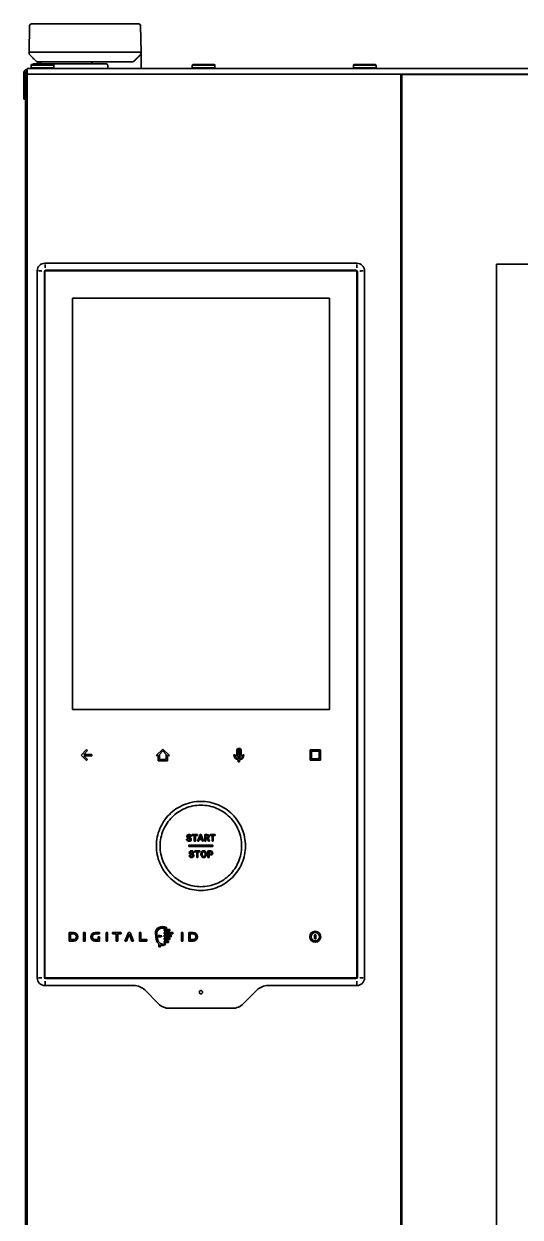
# Model space of a CAD drawing. Header units: inches. Extents: x 90 to 4162, y -443 to 3471.
# Drawn here: x 2250 to 2512, y 1660 to 2289 of the extents above; entities that cross this region are included whole.
import ezdxf

# ---------------------------------------------------------------- set-up
doc = ezdxf.new("R2010")
doc.units = ezdxf.units.IN
doc.layers.add('1', color=7, linetype='Continuous', true_color=0xffffff)

msp = doc.modelspace()

# ---------------------------------------------------------------- linework, layer by layer
at = {"layer": '1', "color": 7, "linetype": 'Continuous', "lineweight": 35}
for p, q in [((2252.89, 2274.46), (2253.14, 2288.47)), ((2254.14, 2289.46), (2259.89, 2289.46)), ((2259.89, 2289.46), (2304.89, 2289.46)), ((2310.65, 2289.46), (2304.89, 2289.46)), ((2311.65, 2288.47), (2311.89, 2274.46)), ((2252.9, 2273.74), (2252.89, 2274.46)), ((2259.89, 2274.46), (2252.89, 2274.46)), ((2304.89, 2274.46), (2259.89, 2274.46)), ((2311.89, 2274.46), (2304.89, 2274.46)), ((2311.89, 2274.46), (2311.88, 2273.74)), ((2311.89, 2267.92), (2311.89, 2272.99)), ((2251.89, 2265.96), (2253.89, 2265.96)), ((2251.89, 2262.96), (2251.89, 2265.96)), ((2254.14, 2267.96), (2253.89, 2267.71)), ((2253.89, 2267.71), (2265.89, 2267.71)), ((2253.89, 2267.71), (2253.89, 2266.21)), ((2253.89, 2266.21), (2254.14, 2265.96)), ((2265.89, 2266.21), (2253.89, 2266.21)), ((2433.06, 2265.96), (2253.89, 2265.96)), ((2254.14, 2267.96), (2265.64, 2267.96)), ((2293.34, 2268.43), (2255.44, 2268.43)), ((2257.41, 2268.43), (2257.4, 2268.69)), ((2304.89, 2269.46), (2259.89, 2269.46)), ((2265.89, 2267.71), (2265.64, 2267.96)), ((2265.64, 2265.96), (2265.89, 2266.21)), ((2265.89, 2266.21), (2265.89, 2267.71)), ((2294.39, 2265.96), (2294.34, 2267.46)), ((2311.89, 2266.19), (2311.89, 2266.46)), ((2339.14, 2267.96), (2338.89, 2267.71)), ((2338.89, 2267.71), (2350.89, 2267.71)), ((2338.89, 2267.71), (2338.89, 2266.21)), ((2338.89, 2266.21), (2339.14, 2265.96)), ((2350.89, 2266.21), (2338.89, 2266.21)), ((2339.14, 2267.96), (2350.64, 2267.96)), ((2350.89, 2267.71), (2350.64, 2267.96)), ((2350.64, 2265.96), (2350.89, 2266.21)), ((2350.89, 2266.21), (2350.89, 2267.71)), ((2424.14, 2267.96), (2423.89, 2267.71)), ((2423.89, 2267.71), (2435.89, 2267.71)), ((2423.89, 2267.71), (2423.89, 2266.21)), ((2423.89, 2266.21), (2424.14, 2265.96)), ((2435.89, 2266.21), (2423.89, 2266.21)), ((2424.14, 2267.96), (2435.64, 2267.96)), ((2433.06, 2265.96), (2434.48, 2265.96)), ((2448.23, 2265.96), (2434.48, 2265.96)), ((2435.89, 2267.71), (2435.64, 2267.96)), ((2435.64, 2265.96), (2435.89, 2266.21)), ((2435.89, 2266.21), (2435.89, 2267.71)), ((2448.23, 2265.96), (2448.94, 2265.96)), ((2802.84, 2265.96), (2448.94, 2265.96)), ((2250.09, 2263.54), (2250.09, 2263.66)), ((2250.09, 2262.7), (2250.09, 2263.54)), ((2250.09, 2262.7), (2250.09, 2251.66)), ((2250.89, 2263.54), (2250.89, 2263.66)), ((2250.89, 2263.54), (2250.89, 2262.7)), ((2250.89, 2262.86), (2251, 2262.86)), ((2250.89, 2262.7), (2250.89, 2251.66)), ((2250.99, 2262.7), (2250.99, 2251.66)), ((2251.23, 2263.66), (2251.18, 2263.54)), ((2253.89, 2262.96), (2251.89, 2262.96)), ((2251.89, 2262.96), (2251.89, 1299.46)), ((2251.89, 2262.96), (2253.89, 2262.96)), ((2433.06, 2262.96), (2253.89, 2262.96)), ((2433.06, 2262.96), (2253.89, 2262.96)), ((2434.48, 2262.96), (2433.06, 2262.96)), ((2434.48, 2262.96), (2433.06, 2262.96)), ((2448.23, 2262.96), (2434.48, 2262.96)), ((2448.23, 2262.96), (2434.48, 2262.96)), ((2448.94, 2262.96), (2448.23, 2262.96)), ((2448.89, 2262.96), (2448.89, 1299.46)), ((2802.84, 2262.96), (2448.94, 2262.96)), ((2449.39, 2262.71), (2449.39, 1299.71)), ((2802.39, 2262.71), (2449.39, 2262.71)), ((2449.89, 2262.96), (2449.89, 2262.71)), ((2450.29, 2262.71), (2450.29, 2262.96)), ((2452.29, 2262.96), (2452.29, 2262.71)), ((2461.49, 2262.96), (2461.49, 2262.71)), ((2250.09, 2249.66), (2250.09, 2251.66)), ((2250.89, 2249.66), (2250.09, 2249.66)), ((2250.89, 2249.68), (2250.89, 2251.66)), ((2250.89, 1254.81), (2250.89, 2249.66)), ((2257.18, 2159.21), (2257.18, 1786.2)), ((2425.78, 2163.21), (2261.17, 2163.21)), ((2261.68, 2159.46), (2425.28, 2159.46)), ((2425.28, 2159.16), (2261.68, 2159.16)), ((2429.78, 1786.2), (2429.78, 2159.21)), ((2499.39, 2162.71), (2499.39, 1449.71)), ((2752.39, 2162.71), (2499.39, 2162.71)), ((2260.93, 1786.71), (2260.93, 2158.71)), ((2261.23, 2158.71), (2261.23, 1786.71)), ((2425.73, 1786.71), (2425.73, 2158.71)), ((2426.03, 2158.71), (2426.03, 1786.71)), ((2275.68, 2144.69), (2275.68, 1927.73)), ((2411.28, 2144.69), (2275.68, 2144.69)), ((2411.28, 1927.73), (2411.28, 2144.69)), ((2275.68, 1927.73), (2411.28, 1927.73)), ((2283.15, 1906.64), (2280.31, 1903.8)), ((2280.31, 1903.8), (2283.15, 1900.95)), ((2281.67, 1904.15), (2283.66, 1906.14)), ((2286, 1904.15), (2281.67, 1904.15)), ((2281.67, 1903.44), (2286, 1903.44)), ((2283.65, 1901.46), (2281.67, 1903.44)), ((2283.66, 1906.14), (2283.15, 1906.64)), ((2283.15, 1900.95), (2283.65, 1901.46)), ((2286, 1903.44), (2286, 1904.15)), ((2323.37, 1906.94), (2319.85, 1903.52)), ((2319.85, 1903.52), (2320.9, 1903.52)), ((2320.9, 1903.52), (2320.9, 1900.7)), ((2321.61, 1904.16), (2323.37, 1905.93)), ((2321.61, 1901.4), (2321.61, 1904.16)), ((2325.14, 1901.4), (2321.61, 1901.4)), ((2326.9, 1903.52), (2323.37, 1906.94)), ((2323.37, 1905.93), (2325.14, 1904.16)), ((2325.14, 1904.16), (2325.14, 1901.4)), ((2325.84, 1903.52), (2326.9, 1903.52)), ((2325.84, 1900.7), (2325.84, 1903.52)), ((2360.93, 1903.96), (2361.63, 1903.96)), ((2362.42, 1906.17), (2362.42, 1903.96)), ((2363.12, 1903.96), (2363.12, 1906.17)), ((2363.22, 1900.27), (2363.22, 1901.34)), ((2363.92, 1901.34), (2363.92, 1900.27)), ((2364.03, 1906.17), (2364.03, 1903.96)), ((2364.73, 1903.96), (2364.73, 1906.17)), ((2365.51, 1903.96), (2366.21, 1903.96)), ((2401.06, 1906.51), (2401.06, 1901.09)), ((2406.48, 1906.51), (2401.06, 1906.51)), ((2401.06, 1901.09), (2406.48, 1901.09)), ((2401.76, 1901.79), (2401.76, 1905.81)), ((2401.76, 1905.81), (2405.78, 1905.81)), ((2405.78, 1901.79), (2401.76, 1901.79)), ((2405.78, 1905.81), (2405.78, 1901.79)), ((2406.48, 1901.09), (2406.48, 1906.51)), ((2320.9, 1900.7), (2325.84, 1900.7)), ((2363.92, 1900.27), (2363.22, 1900.27)), ((2336.48, 1859.45), (2335.89, 1859.45)), ((2337.84, 1860.83), (2338.43, 1860.83)), ((2338.95, 1861.83), (2338.95, 1861.35)), ((2341.65, 1861.83), (2338.95, 1861.83)), ((2338.95, 1861.35), (2340, 1861.35)), ((2340, 1861.35), (2340, 1858.42)), ((2340, 1858.42), (2340.59, 1858.42)), ((2340.59, 1861.35), (2341.65, 1861.35)), ((2340.59, 1858.42), (2340.59, 1861.35)), ((2341.65, 1861.35), (2341.65, 1861.83)), ((2341.75, 1858.42), (2343.04, 1861.83)), ((2342.37, 1858.42), (2341.75, 1858.42)), ((2342.65, 1859.21), (2342.37, 1858.42)), ((2343.97, 1859.21), (2342.65, 1859.21)), ((2343.31, 1861.1), (2342.81, 1859.69)), ((2342.81, 1859.69), (2343.8, 1859.69)), ((2343.04, 1861.83), (2343.57, 1861.83)), ((2343.8, 1859.69), (2343.31, 1861.1)), ((2343.57, 1861.83), (2344.86, 1858.42)), ((2344.24, 1858.42), (2343.97, 1859.21)), ((2344.86, 1858.42), (2344.24, 1858.42)), ((2345.49, 1858.42), (2345.49, 1861.83)), ((2345.49, 1861.83), (2346.68, 1861.83)), ((2346.08, 1858.42), (2345.49, 1858.42)), ((2346.7, 1861.35), (2346.08, 1861.35)), ((2346.08, 1861.35), (2346.08, 1860.21)), ((2346.08, 1860.21), (2346.69, 1860.21)), ((2346.74, 1859.73), (2346.08, 1859.73)), ((2346.08, 1859.73), (2346.08, 1858.42)), ((2347.42, 1858.42), (2346.74, 1859.73)), ((2347.29, 1859.87), (2348.06, 1858.45)), ((2348.06, 1858.42), (2347.42, 1858.42)), ((2348.06, 1858.45), (2348.06, 1858.42)), ((2348.36, 1861.83), (2348.36, 1861.35)), ((2351.06, 1861.83), (2348.36, 1861.83)), ((2348.36, 1861.35), (2349.41, 1861.35)), ((2349.41, 1861.35), (2349.41, 1858.42)), ((2349.41, 1858.42), (2350, 1858.42)), ((2350, 1861.35), (2351.06, 1861.35)), ((2350, 1858.42), (2350, 1861.35)), ((2351.06, 1861.35), (2351.06, 1861.83)), ((2337.11, 1855.47), (2337.11, 1856.17)), ((2337.11, 1856.17), (2349.84, 1856.17)), ((2349.84, 1855.47), (2337.11, 1855.47)), ((2337.83, 1850.85), (2337.23, 1850.85)), ((2339.19, 1852.23), (2339.78, 1852.23)), ((2340.3, 1853.22), (2340.3, 1852.74)), ((2343, 1853.22), (2340.3, 1853.22)), ((2340.3, 1852.74), (2341.35, 1852.74)), ((2341.35, 1852.74), (2341.35, 1849.82)), ((2341.94, 1852.74), (2343, 1852.74)), ((2341.94, 1849.82), (2341.94, 1852.74)), ((2343, 1852.74), (2343, 1853.22)), ((2343.51, 1851.41), (2343.51, 1851.6)), ((2344.1, 1851.63), (2344.1, 1851.43)), ((2345.75, 1851.43), (2345.75, 1851.61)), ((2346.34, 1851.62), (2346.34, 1851.43)), ((2347.17, 1849.82), (2347.17, 1853.22)), ((2347.17, 1853.22), (2348.47, 1853.22)), ((2348.49, 1852.74), (2347.76, 1852.74)), ((2347.76, 1852.74), (2347.76, 1851.56)), ((2347.76, 1851.56), (2348.47, 1851.56)), ((2348.46, 1851.08), (2347.76, 1851.08)), ((2347.76, 1851.08), (2347.76, 1849.82)), ((2349.84, 1856.17), (2349.84, 1855.47)), ((2341.35, 1849.82), (2341.94, 1849.82)), ((2347.76, 1849.82), (2347.17, 1849.82)), ((2365.47, 1847.75), (2365.44, 1847.77)), ((2325.74, 1812.53), (2325.49, 1812.72)), ((2273.98, 1810.24), (2273.98, 1805.65)), ((2276.27, 1810.24), (2273.98, 1810.24)), ((2274.75, 1809.47), (2276.27, 1809.47)), ((2274.75, 1806.42), (2274.75, 1809.47)), ((2276.27, 1806.42), (2274.75, 1806.42)), ((2281.62, 1805.65), (2281.62, 1810.24)), ((2281.62, 1810.24), (2282.39, 1810.24)), ((2282.39, 1810.24), (2282.39, 1805.65)), ((2287.74, 1810.24), (2290.03, 1810.24)), ((2290.03, 1809.47), (2287.74, 1809.47)), ((2287.74, 1806.42), (2289.27, 1806.42)), ((2289.27, 1806.42), (2289.27, 1807.94)), ((2289.27, 1807.94), (2290.03, 1807.94)), ((2290.03, 1810.24), (2290.03, 1809.47)), ((2290.03, 1807.94), (2290.03, 1805.65)), ((2293.47, 1805.65), (2293.47, 1810.24)), ((2293.47, 1810.24), (2294.23, 1810.24)), ((2294.23, 1810.24), (2294.23, 1805.65)), ((2296.91, 1810.24), (2296.91, 1809.47)), ((2301.49, 1810.24), (2296.91, 1810.24)), ((2296.91, 1809.47), (2298.82, 1809.47)), ((2298.82, 1809.47), (2298.82, 1805.65)), ((2299.58, 1809.47), (2301.49, 1809.47)), ((2299.58, 1805.65), (2299.58, 1809.47)), ((2301.49, 1809.47), (2301.49, 1810.24)), ((2305.32, 1810.24), (2303.4, 1805.65)), ((2304.26, 1805.65), (2305.7, 1809.28)), ((2306.08, 1810.24), (2305.32, 1810.24)), ((2305.7, 1809.28), (2307.13, 1805.65)), ((2307.99, 1805.65), (2306.08, 1810.24)), ((2311.05, 1810.24), (2311.05, 1805.65)), ((2311.81, 1810.24), (2311.05, 1810.24)), ((2311.81, 1806.42), (2311.81, 1810.24)), ((2314.87, 1806.42), (2311.81, 1806.42)), ((2314.87, 1805.65), (2314.87, 1806.42)), ((2319.49, 1809.61), (2319.92, 1806.47)), ((2320.58, 1806.71), (2320.22, 1809.49)), ((2321.36, 1808.8), (2320.98, 1807.94)), ((2320.98, 1807.94), (2322.51, 1807.94)), ((2322.89, 1808.52), (2321.36, 1808.8)), ((2322.51, 1807.94), (2322.89, 1808.52)), ((2323.28, 1812.53), (2325.74, 1812.53)), ((2324.04, 1811.78), (2324.04, 1811.02)), ((2327.1, 1811.78), (2324.04, 1811.78)), ((2324.04, 1811.02), (2327.1, 1811.02)), ((2324.04, 1810.24), (2324.04, 1809.47)), ((2328.62, 1810.24), (2324.04, 1810.24)), ((2324.04, 1809.47), (2328.62, 1809.47)), ((2324.04, 1808.71), (2324.04, 1807.94)), ((2327.86, 1808.71), (2324.04, 1808.71)), ((2324.04, 1807.94), (2327.86, 1807.94)), ((2324.04, 1807.18), (2324.04, 1806.42)), ((2327.1, 1807.18), (2324.04, 1807.18)), ((2324.04, 1806.42), (2327.1, 1806.42)), ((2327.1, 1811.02), (2327.1, 1811.78)), ((2327.1, 1806.42), (2327.1, 1807.18)), ((2327.86, 1807.94), (2327.86, 1808.71)), ((2328.62, 1809.47), (2328.62, 1810.24)), ((2333.21, 1805.65), (2333.21, 1810.24)), ((2333.21, 1810.24), (2333.97, 1810.24)), ((2333.97, 1810.24), (2333.97, 1805.65)), ((2337.03, 1810.24), (2337.03, 1805.65)), ((2339.32, 1810.24), (2337.03, 1810.24)), ((2337.8, 1806.42), (2337.8, 1809.47)), ((2337.8, 1809.47), (2339.32, 1809.47)), ((2339.32, 1806.42), (2337.8, 1806.42)), ((2403.42, 1809.04), (2404.12, 1809.04)), ((2403.42, 1806.84), (2403.42, 1809.04)), ((2404.12, 1806.84), (2403.42, 1806.84)), ((2404.12, 1809.04), (2404.12, 1806.84)), ((2273.98, 1805.65), (2276.27, 1805.65)), ((2282.39, 1805.65), (2281.62, 1805.65)), ((2290.03, 1805.65), (2287.74, 1805.65)), ((2294.23, 1805.65), (2293.47, 1805.65)), ((2298.82, 1805.65), (2299.58, 1805.65)), ((2303.4, 1805.65), (2304.26, 1805.65)), ((2307.13, 1805.65), (2307.99, 1805.65)), ((2311.05, 1805.65), (2314.87, 1805.65)), ((2321.36, 1804.13), (2321.36, 1802.59)), ((2321.36, 1802.59), (2322.13, 1802.59)), ((2321.77, 1804.83), (2321.63, 1804.95)), ((2322.13, 1802.59), (2322.13, 1803.67)), ((2324.99, 1804.12), (2323.28, 1804.12)), ((2324.04, 1805.65), (2324.04, 1804.89)), ((2326.33, 1805.65), (2324.04, 1805.65)), ((2324.04, 1804.89), (2326.33, 1804.89)), ((2324.78, 1803.93), (2324.99, 1804.12)), ((2326.33, 1804.89), (2326.33, 1805.65)), ((2333.97, 1805.65), (2333.21, 1805.65)), ((2337.03, 1805.65), (2339.32, 1805.65)), ((2261.17, 1782.21), (2308.17, 1782.21)), ((2261.68, 1786.26), (2425.28, 1786.26)), ((2425.28, 1785.96), (2261.68, 1785.96)), ((2378.79, 1782.21), (2425.78, 1782.21)), ((2313.82, 1779.87), (2321.14, 1772.55)), ((2365.82, 1772.55), (2373.14, 1779.87)), ((2326.79, 1770.21), (2360.17, 1770.21))]:
    msp.add_line(p, q, dxfattribs=at)
for centre, radius, start, end in [((2254.14, 2288.46), 1, 90, 179), ((2310.65, 2288.46), 1, 1, 90), ((2255.44, 2267.43), 1, 90, 148.0305), ((2256.4, 2268.67), 1, 1, 63.23543), ((2257.43, 2267.46), 2, 29.03083, 90), ((2287.36, 2267.46), 2, 90, 150.96917), ((2293.34, 2267.43), 1, 2, 90), ((2307.48, 2270.46), 1, 270, 315), ((2311.14, 2266.21), 0.75, 340.52833, 359), ((2252.99, 2262.7), 2, 155, 180), ((2452.29, 2260.96), 2, 90, 120.00094), ((2252.99, 2251.66), 2, 180, 236.6325), ((2261.68, 2158.71), 0.75, 90, 180), ((2261.68, 2158.71), 0.45, 90, 180), ((2425.28, 2158.71), 0.75, 0, 90), ((2425.28, 2158.71), 0.45, 0, 90), ((2261.68, 1786.71), 0.75, 180, 270), ((2261.68, 1786.71), 0.45, 180, 270), ((2425.28, 1786.71), 0.45, 270, 0), ((2425.28, 1786.71), 0.75, 270, 0), ((2343.48, 1778.71), 0.875, 128.94244, 231.05756), ((2343.48, 1778.71), 0.875, 308.94244, 51.05756)]:
    msp.add_arc(centre, radius, start, end, dxfattribs=at)
for centre, major_axis, ratio, start_param, end_param in [((2261.18, 2159.2), (2.84, -2.84), 0.997265, 2.357564, 3.925621), ((2425.77, 2159.2), (-2.84, -2.84), 0.997265, 2.357564, 3.925621), ((2261.18, 1786.21), (2.84, 2.84), 0.997265, 2.357564, 3.925621), ((2308.16, 1774.2), (-3.07, -7.4), 0.998395, 2.749461, 3.533724), ((2378.8, 1774.2), (3.07, -7.4), 0.998395, 2.749461, 3.533724), ((2425.77, 1786.21), (-2.84, 2.84), 0.997265, 2.357564, 3.925621), ((2326.8, 1778.22), (3.07, 7.4), 0.998395, 2.749461, 3.533724), ((2360.16, 1778.22), (-3.07, 7.4), 0.998395, 2.749461, 3.533724)]:
    msp.add_ellipse(centre, major_axis=major_axis, ratio=ratio, start_param=start_param, end_param=end_param, dxfattribs=at)
for points, knots in [([(2252.9, 2273.74), (2252.9, 2273.69), (2252.91, 2273.65), (2252.93, 2273.55), (2252.94, 2273.51), (2252.98, 2273.42), (2253, 2273.38), (2253.06, 2273.3), (2253.09, 2273.26), (2253.12, 2273.22)], [0, 0, 0, 0, 0.25, 0.25, 0.5, 0.5, 0.75, 0.75, 1, 1, 1, 1]), ([(2311.66, 2273.22), (2311.69, 2273.26), (2311.72, 2273.3), (2311.78, 2273.38), (2311.8, 2273.42), (2311.84, 2273.51), (2311.85, 2273.55), (2311.87, 2273.65), (2311.88, 2273.69), (2311.88, 2273.74)], [0, 0, 0, 0, 0.25, 0.25, 0.5, 0.5, 0.75, 0.75, 1, 1, 1, 1]), ([(2257.31, 2269.46), (2257.24, 2269.46), (2257.17, 2269.46), (2257.05, 2269.49), (2256.98, 2269.51), (2256.86, 2269.56), (2256.8, 2269.59), (2256.7, 2269.66), (2256.65, 2269.7), (2256.6, 2269.75)], [0, 0, 0, 0, 0.25, 0.25, 0.5, 0.5, 0.75, 0.75, 1, 1, 1, 1]), ([(2257.31, 2269.46), (2257.24, 2269.46), (2257.17, 2269.46), (2257.05, 2269.49), (2256.98, 2269.51), (2256.86, 2269.56), (2256.8, 2269.59), (2256.7, 2269.66), (2256.64, 2269.7), (2256.6, 2269.75)], [0, 0, 0, 0, 0.25, 0.25, 0.5, 0.5, 0.75, 0.75, 1, 1, 1, 1]), ([(2259.89, 2269.46), (2259.81, 2269.46), (2259.72, 2269.46), (2259.56, 2269.46), (2259.48, 2269.46), (2259.35, 2269.46), (2259.31, 2269.46), (2259.23, 2269.46), (2259.19, 2269.46), (2259.07, 2269.46), (2258.99, 2269.46), (2258.84, 2269.46), (2258.76, 2269.46), (2258.65, 2269.46), (2258.61, 2269.46), (2258.54, 2269.46), (2258.51, 2269.46), (2258.4, 2269.46), (2258.33, 2269.46), (2258.2, 2269.46), (2258.14, 2269.46), (2258.02, 2269.46), (2257.97, 2269.46), (2257.89, 2269.46), (2257.86, 2269.46), (2257.81, 2269.46), (2257.78, 2269.46), (2257.71, 2269.46), (2257.67, 2269.46), (2257.61, 2269.46), (2257.59, 2269.46), (2257.55, 2269.46), (2257.53, 2269.46), (2257.5, 2269.46), (2257.49, 2269.46), (2257.46, 2269.46), (2257.44, 2269.46), (2257.42, 2269.46), (2257.41, 2269.46), (2257.38, 2269.46), (2257.37, 2269.46), (2257.36, 2269.46), (2257.35, 2269.46), (2257.33, 2269.46), (2257.33, 2269.46), (2257.32, 2269.46), (2257.31, 2269.46), (2257.31, 2269.46), (2257.31, 2269.46), (2257.31, 2269.46), (2257.31, 2269.46), (2257.31, 2269.46), (2257.31, 2269.46), (2257.31, 2269.46)], [0, 0, 0, 0, 0.0625, 0.0625, 0.125, 0.125, 0.15625, 0.15625, 0.1875, 0.1875, 0.25, 0.25, 0.3125, 0.3125, 0.34375, 0.34375, 0.375, 0.375, 0.4375, 0.4375, 0.5, 0.5, 0.5625, 0.5625, 0.59375, 0.59375, 0.625, 0.625, 0.6875, 0.6875, 0.71875, 0.71875, 0.75, 0.75, 0.78125, 0.78125, 0.8125, 0.8125, 0.84375, 0.84375, 0.875, 0.875, 0.90625, 0.90625, 0.9375, 0.9375, 0.96875, 0.96875, 0.984375, 0.984375, 0.992187, 0.992187, 1, 1, 1, 1]), ([(2307.48, 2269.46), (2307.48, 2269.46), (2307.48, 2269.46), (2307.47, 2269.46), (2307.47, 2269.46), (2307.46, 2269.46), (2307.45, 2269.46), (2307.42, 2269.46), (2307.41, 2269.46), (2307.39, 2269.46), (2307.38, 2269.46), (2307.35, 2269.46), (2307.32, 2269.46), (2307.26, 2269.46), (2307.22, 2269.46), (2307.16, 2269.46), (2307.14, 2269.46), (2307.1, 2269.46), (2307.08, 2269.46), (2307.01, 2269.46), (2306.96, 2269.46), (2306.85, 2269.46), (2306.8, 2269.46), (2306.68, 2269.46), (2306.62, 2269.46), (2306.52, 2269.46), (2306.49, 2269.46), (2306.43, 2269.46), (2306.39, 2269.46), (2306.29, 2269.46), (2306.22, 2269.46), (2306.11, 2269.46), (2306.07, 2269.46), (2306, 2269.46), (2305.96, 2269.46), (2305.88, 2269.46), (2305.84, 2269.46), (2305.76, 2269.46), (2305.72, 2269.46), (2305.65, 2269.46), (2305.61, 2269.46), (2305.52, 2269.46), (2305.48, 2269.46), (2305.4, 2269.46), (2305.36, 2269.46), (2305.28, 2269.46), (2305.24, 2269.46), (2305.15, 2269.46), (2305.11, 2269.46), (2305.05, 2269.46), (2305.03, 2269.46), (2305, 2269.46), (2304.99, 2269.46), (2304.97, 2269.46), (2304.96, 2269.46), (2304.95, 2269.46)], [0, 0, 0, 0, 0.028317, 0.028317, 0.059662, 0.059662, 0.122351, 0.122351, 0.153695, 0.153695, 0.18504, 0.18504, 0.247729, 0.247729, 0.310419, 0.310419, 0.341763, 0.341763, 0.373108, 0.373108, 0.435797, 0.435797, 0.498486, 0.498486, 0.561175, 0.561175, 0.59252, 0.59252, 0.623865, 0.623865, 0.686554, 0.686554, 0.717898, 0.717898, 0.749243, 0.749243, 0.780588, 0.780588, 0.811932, 0.811932, 0.843277, 0.843277, 0.874622, 0.874622, 0.905966, 0.905966, 0.937311, 0.937311, 0.968655, 0.968655, 0.984328, 0.984328, 0.992164, 0.992164, 1, 1, 1, 1]), ([(2250.09, 2263.66), (2250.09, 2263.77), (2250.1, 2263.88), (2250.14, 2264.1), (2250.17, 2264.21), (2250.25, 2264.41), (2250.3, 2264.52), (2250.42, 2264.7), (2250.49, 2264.79), (2250.64, 2264.96), (2250.73, 2265.03), (2250.9, 2265.17), (2251, 2265.22), (2251.2, 2265.32), (2251.31, 2265.36), (2251.52, 2265.42), (2251.63, 2265.44), (2251.74, 2265.45)], [0, 0, 0, 0, 0.125, 0.125, 0.25, 0.25, 0.375, 0.375, 0.5, 0.5, 0.625, 0.625, 0.75, 0.75, 0.875, 0.875, 1, 1, 1, 1]), ([(2250.89, 2263.66), (2250.89, 2263.78), (2250.91, 2263.9), (2251, 2264.14), (2251.07, 2264.24), (2251.24, 2264.43), (2251.34, 2264.5), (2251.49, 2264.57), (2251.52, 2264.59), (2251.56, 2264.6)], [0, 0, 0, 0, 0.302566, 0.302566, 0.605132, 0.605132, 0.907698, 0.907698, 1, 1, 1, 1]), ([(2251.89, 2265.27), (2251.86, 2265.22), (2251.82, 2265.16), (2251.75, 2265.03), (2251.71, 2264.96), (2251.64, 2264.79), (2251.6, 2264.7), (2251.53, 2264.52), (2251.49, 2264.41), (2251.42, 2264.21), (2251.38, 2264.1), (2251.31, 2263.88), (2251.27, 2263.77), (2251.23, 2263.66)], [0, 0, 0, 0, 0.160158, 0.160158, 0.328126, 0.328126, 0.496095, 0.496095, 0.664063, 0.664063, 0.832032, 0.832032, 1, 1, 1, 1]), ([(2259.13, 2159.11), (2259.19, 2159.11), (2259.27, 2159.1), (2259.41, 2159.1), (2259.49, 2159.1), (2259.56, 2159.1)], [0, 0, 0, 0, 0.5, 0.5, 1, 1, 1, 1]), ([(2261.28, 2161.26), (2261.28, 2161.19), (2261.28, 2161.12), (2261.28, 2160.97), (2261.28, 2160.89), (2261.28, 2160.82)], [0, 0, 0, 0, 0.5, 0.5, 1, 1, 1, 1]), ([(2425.68, 2160.82), (2425.68, 2160.89), (2425.68, 2160.97), (2425.68, 2161.12), (2425.68, 2161.19), (2425.68, 2161.26)], [0, 0, 0, 0, 0.5, 0.5, 1, 1, 1, 1]), ([(2427.39, 2159.1), (2427.46, 2159.1), (2427.54, 2159.1), (2427.69, 2159.1), (2427.76, 2159.11), (2427.83, 2159.11)], [0, 0, 0, 0, 0.5, 0.5, 1, 1, 1, 1]), ([(2362.42, 1903.96), (2362.42, 1903.32), (2362.93, 1902.81), (2364.21, 1902.81), (2364.73, 1903.32), (2364.73, 1903.96)], [0, 0, 0, 0, 0.5, 0.5, 1, 1, 1, 1]), ([(2363.12, 1906.17), (2363.12, 1906.42), (2363.32, 1906.62), (2363.82, 1906.62), (2364.03, 1906.42), (2364.03, 1906.17)], [0, 0, 0, 0, 0.5, 0.5, 1, 1, 1, 1]), ([(2364.03, 1903.96), (2364.03, 1903.71), (2363.82, 1903.51), (2363.32, 1903.51), (2363.12, 1903.71), (2363.12, 1903.96)], [0, 0, 0, 0, 0.5, 0.5, 1, 1, 1, 1]), ([(2334.33, 1877.51), (2337.22, 1878.73), (2340.3, 1879.35), (2346.65, 1879.35), (2349.72, 1878.73), (2352.62, 1877.51)], [0, 0, 0, 0, 0.5, 0.5, 1, 1, 1, 1]), ([(2321.82, 1846.71), (2320.6, 1849.6), (2319.97, 1852.68), (2319.97, 1859.03), (2320.6, 1862.1), (2321.82, 1865)], [0, 0, 0, 0, 0.5, 0.5, 1, 1, 1, 1]), ([(2323.66, 1864.22), (2322.54, 1861.57), (2321.97, 1858.76), (2321.97, 1852.95), (2322.54, 1850.14), (2323.66, 1847.48)], [0, 0, 0, 0, 0.5, 0.5, 1, 1, 1, 1]), ([(2363.28, 1847.48), (2364.41, 1850.14), (2364.97, 1852.95), (2364.97, 1858.76), (2364.41, 1861.57), (2363.28, 1864.22)], [0, 0, 0, 0, 0.5, 0.5, 1, 1, 1, 1]), ([(2365.13, 1865), (2366.35, 1862.1), (2366.97, 1859.03), (2366.97, 1852.68), (2366.35, 1849.6), (2365.13, 1846.71)], [0, 0, 0, 0, 0.5, 0.5, 1, 1, 1, 1]), ([(2336.33, 1861.61), (2336.1, 1861.43), (2335.99, 1861.2), (2335.99, 1860.93), (2335.99, 1860.61), (2336.15, 1860.36), (2336.46, 1860.16)], [0, 0, 0, 0, 0.5, 0.5, 0.5, 1, 1, 1, 1]), ([(2337.83, 1861.74), (2337.65, 1861.83), (2337.44, 1861.87), (2337.2, 1861.87), (2336.84, 1861.87), (2336.55, 1861.78), (2336.33, 1861.61)], [0, 0, 0, 0, 0.5, 0.5, 0.5, 1, 1, 1, 1]), ([(2336.54, 1858.51), (2336.75, 1858.42), (2336.97, 1858.37), (2337.22, 1858.37), (2337.59, 1858.37), (2337.89, 1858.46), (2338.11, 1858.62)], [0, 0, 0, 0, 0.5, 0.5, 0.5, 1, 1, 1, 1]), ([(2336.76, 1860.62), (2336.64, 1860.7), (2336.58, 1860.8), (2336.58, 1860.93), (2336.58, 1861.08), (2336.64, 1861.19), (2336.74, 1861.28)], [0, 0, 0, 0, 0.5, 0.5, 0.5, 1, 1, 1, 1]), ([(2337.68, 1858.97), (2337.58, 1858.88), (2337.43, 1858.84), (2337.22, 1858.84), (2336.98, 1858.84), (2336.8, 1858.89), (2336.67, 1859)], [0, 0, 0, 0, 0.5, 0.5, 0.5, 1, 1, 1, 1]), ([(2336.74, 1861.28), (2336.85, 1861.36), (2337, 1861.4), (2337.4, 1861.4), (2337.56, 1861.35), (2337.67, 1861.25)], [0, 0, 0, 0, 0.5, 0.5, 1, 1, 1, 1]), ([(2338.11, 1858.62), (2338.32, 1858.79), (2338.43, 1859.02), (2338.43, 1859.3), (2338.43, 1859.48), (2338.39, 1859.63), (2338.32, 1859.76)], [0, 0, 0, 0, 0.5, 0.5, 0.5, 1, 1, 1, 1]), ([(2347.15, 1860.36), (2347.27, 1860.46), (2347.32, 1860.6), (2347.32, 1860.95), (2347.27, 1861.09), (2347.17, 1861.19)], [0, 0, 0, 0, 0.5, 0.5, 1, 1, 1, 1]), ([(2347.59, 1861.56), (2347.81, 1861.38), (2347.92, 1861.13), (2347.92, 1860.8), (2347.92, 1860.57), (2347.86, 1860.38), (2347.75, 1860.22)], [0, 0, 0, 0, 0.5, 0.5, 0.5, 1, 1, 1, 1]), ([(2337.67, 1853), (2337.45, 1852.82), (2337.34, 1852.6), (2337.34, 1852.32), (2337.34, 1852.01), (2337.49, 1851.76), (2337.8, 1851.56)], [0, 0, 0, 0, 0.5, 0.5, 0.5, 1, 1, 1, 1]), ([(2339.18, 1853.14), (2338.99, 1853.23), (2338.78, 1853.27), (2338.55, 1853.27), (2338.19, 1853.27), (2337.9, 1853.18), (2337.67, 1853)], [0, 0, 0, 0, 0.5, 0.5, 0.5, 1, 1, 1, 1]), ([(2338.1, 1852.01), (2337.99, 1852.1), (2337.93, 1852.2), (2337.93, 1852.33), (2337.93, 1852.47), (2337.98, 1852.59), (2338.09, 1852.67)], [0, 0, 0, 0, 0.5, 0.5, 0.5, 1, 1, 1, 1]), ([(2338.09, 1852.67), (2338.2, 1852.76), (2338.35, 1852.8), (2338.75, 1852.8), (2338.91, 1852.75), (2339.02, 1852.65)], [0, 0, 0, 0, 0.5, 0.5, 1, 1, 1, 1]), ([(2339.45, 1850.02), (2339.67, 1850.19), (2339.78, 1850.41), (2339.78, 1850.7), (2339.78, 1850.87), (2339.74, 1851.03), (2339.67, 1851.16)], [0, 0, 0, 0, 0.5, 0.5, 0.5, 1, 1, 1, 1]), ([(2344.19, 1853.07), (2344.4, 1853.2), (2344.65, 1853.27), (2345.2, 1853.27), (2345.45, 1853.2), (2345.66, 1853.07)], [0, 0, 0, 0, 0.5, 0.5, 1, 1, 1, 1]), ([(2344.32, 1850.56), (2344.47, 1850.36), (2344.67, 1850.26), (2345.19, 1850.26), (2345.39, 1850.36), (2345.54, 1850.56)], [0, 0, 0, 0, 0.5, 0.5, 1, 1, 1, 1]), ([(2345.53, 1852.48), (2345.39, 1852.68), (2345.19, 1852.78), (2344.67, 1852.78), (2344.47, 1852.68), (2344.33, 1852.48)], [0, 0, 0, 0, 0.5, 0.5, 1, 1, 1, 1]), ([(2348.95, 1851.71), (2349.06, 1851.8), (2349.12, 1851.95), (2349.12, 1852.32), (2349.06, 1852.47), (2348.95, 1852.58)], [0, 0, 0, 0, 0.5, 0.5, 1, 1, 1, 1]), ([(2349.38, 1852.92), (2349.6, 1852.73), (2349.71, 1852.46), (2349.71, 1851.8), (2349.6, 1851.54), (2349.39, 1851.36)], [0, 0, 0, 0, 0.5, 0.5, 1, 1, 1, 1]), ([(2337.89, 1849.91), (2338.09, 1849.81), (2338.32, 1849.77), (2338.57, 1849.77), (2338.94, 1849.77), (2339.24, 1849.85), (2339.45, 1850.02)], [0, 0, 0, 0, 0.5, 0.5, 0.5, 1, 1, 1, 1]), ([(2339.03, 1850.36), (2338.93, 1850.28), (2338.77, 1850.24), (2338.57, 1850.24), (2338.33, 1850.24), (2338.15, 1850.29), (2338.02, 1850.4)], [0, 0, 0, 0, 0.5, 0.5, 0.5, 1, 1, 1, 1]), ([(2345.67, 1849.97), (2345.46, 1849.84), (2345.21, 1849.77), (2344.65, 1849.77), (2344.41, 1849.84), (2344.19, 1849.97)], [0, 0, 0, 0, 0.5, 0.5, 1, 1, 1, 1]), ([(2335.11, 1836.04), (2337.76, 1834.92), (2340.57, 1834.35), (2346.38, 1834.35), (2349.19, 1834.92), (2351.84, 1836.04)], [0, 0, 0, 0, 0.5, 0.5, 1, 1, 1, 1]), ([(2276.27, 1805.65), (2277.54, 1805.65), (2278.57, 1806.68), (2278.57, 1809.21), (2277.54, 1810.24), (2276.27, 1810.24)], [0, 0, 0, 0, 0.5, 0.5, 1, 1, 1, 1]), ([(2276.27, 1809.47), (2277.12, 1809.47), (2277.8, 1808.79), (2277.8, 1807.1), (2277.12, 1806.42), (2276.27, 1806.42)], [0, 0, 0, 0, 0.5, 0.5, 1, 1, 1, 1]), ([(2287.74, 1805.65), (2286.47, 1805.65), (2285.44, 1806.68), (2285.44, 1809.21), (2286.47, 1810.24), (2287.74, 1810.24)], [0, 0, 0, 0, 0.5, 0.5, 1, 1, 1, 1]), ([(2319.92, 1806.47), (2319.98, 1806.04), (2320.16, 1805.51), (2320.45, 1805.15), (2320.7, 1804.84), (2321.03, 1804.41), (2321.36, 1804.13)], [0, 0, 0, 0, 0.5, 0.5, 0.5, 1, 1, 1, 1]), ([(2339.32, 1805.65), (2340.59, 1805.65), (2341.62, 1806.68), (2341.62, 1809.21), (2340.59, 1810.24), (2339.32, 1810.24)], [0, 0, 0, 0, 0.5, 0.5, 1, 1, 1, 1]), ([(2339.32, 1809.47), (2340.17, 1809.47), (2340.85, 1808.79), (2340.85, 1807.1), (2340.17, 1806.42), (2339.32, 1806.42)], [0, 0, 0, 0, 0.5, 0.5, 1, 1, 1, 1]), ([(2403.77, 1810.84), (2402.17, 1810.84), (2400.87, 1809.54), (2400.87, 1806.34), (2402.17, 1805.04), (2405.37, 1805.04), (2406.67, 1806.34), (2406.67, 1809.54), (2405.37, 1810.84), (2403.77, 1810.84)], [0, 0, 0, 0, 0.25, 0.25, 0.5, 0.5, 0.75, 0.75, 1, 1, 1, 1]), ([(2403.77, 1805.75), (2402.56, 1805.75), (2401.58, 1806.73), (2401.58, 1809.15), (2402.56, 1810.14), (2404.98, 1810.14), (2405.97, 1809.15), (2405.97, 1806.73), (2404.98, 1805.75), (2403.77, 1805.75)], [0, 0, 0, 0, 0.25, 0.25, 0.5, 0.5, 0.75, 0.75, 1, 1, 1, 1]), ([(2322.13, 1803.67), (2322.52, 1803.46), (2322.97, 1803.36), (2323.28, 1803.36), (2323.68, 1803.36), (2324.2, 1803.55), (2324.78, 1803.93)], [0, 0, 0, 0, 0.5, 0.5, 0.5, 1, 1, 1, 1]), ([(2259.13, 1786.31), (2259.19, 1786.31), (2259.27, 1786.31), (2259.41, 1786.31), (2259.49, 1786.31), (2259.56, 1786.31)], [0, 0, 0, 0, 0.5, 0.5, 1, 1, 1, 1]), ([(2261.28, 1784.16), (2261.28, 1784.22), (2261.28, 1784.3), (2261.28, 1784.44), (2261.28, 1784.52), (2261.29, 1784.59)], [0, 0, 0, 0, 0.5, 0.5, 1, 1, 1, 1]), ([(2333.29, 1785.88), (2333.25, 1785.88), (2333.21, 1785.88), (2333.14, 1785.88), (2333.1, 1785.88), (2332.98, 1785.88), (2332.91, 1785.88), (2332.8, 1785.88), (2332.77, 1785.88), (2332.71, 1785.89), (2332.7, 1785.89), (2332.66, 1785.89), (2332.64, 1785.89), (2332.56, 1785.89), (2332.5, 1785.89), (2332.43, 1785.9), (2332.42, 1785.9), (2332.39, 1785.9), (2332.37, 1785.9), (2332.33, 1785.9), (2332.31, 1785.9), (2332.24, 1785.91), (2332.2, 1785.91), (2332.16, 1785.92), (2332.15, 1785.92), (2332.13, 1785.92), (2332.11, 1785.92), (2332.09, 1785.92), (2332.06, 1785.93), (2332.05, 1785.93), (2332.04, 1785.94)], [0, 0, 0, 0, 0.0625, 0.0625, 0.125, 0.125, 0.25, 0.25, 0.3125, 0.3125, 0.34375, 0.34375, 0.375, 0.375, 0.5, 0.5, 0.53125, 0.53125, 0.5625, 0.5625, 0.625, 0.625, 0.75, 0.75, 0.78125, 0.78125, 0.8125, 0.875, 0.875, 1, 1, 1, 1]), ([(2354.92, 1785.94), (2354.91, 1785.94), (2354.91, 1785.93), (2354.9, 1785.93), (2354.89, 1785.93), (2354.88, 1785.93), (2354.88, 1785.93), (2354.85, 1785.92), (2354.82, 1785.92), (2354.77, 1785.91), (2354.75, 1785.91), (2354.71, 1785.91), (2354.69, 1785.91), (2354.62, 1785.9), (2354.57, 1785.9), (2354.5, 1785.89), (2354.48, 1785.89), (2354.45, 1785.89), (2354.44, 1785.89), (2354.39, 1785.89), (2354.36, 1785.89), (2354.26, 1785.89), (2354.19, 1785.88), (2354.1, 1785.88), (2354.08, 1785.88), (2354.04, 1785.88), (2353.99, 1785.88), (2353.93, 1785.88), (2353.82, 1785.88), (2353.74, 1785.88), (2353.66, 1785.88)], [0, 0, 0, 0, 0.0625, 0.0625, 0.09375, 0.09375, 0.125, 0.125, 0.25, 0.25, 0.3125, 0.3125, 0.375, 0.375, 0.5, 0.5, 0.53125, 0.53125, 0.5625, 0.5625, 0.625, 0.625, 0.75, 0.75, 0.78125, 0.78125, 0.8125, 0.875, 0.875, 1, 1, 1, 1]), ([(2425.67, 1784.59), (2425.67, 1784.52), (2425.68, 1784.44), (2425.68, 1784.3), (2425.68, 1784.22), (2425.68, 1784.16)], [0, 0, 0, 0, 0.5, 0.5, 1, 1, 1, 1]), ([(2427.39, 1786.32), (2427.46, 1786.31), (2427.54, 1786.31), (2427.69, 1786.31), (2427.76, 1786.31), (2427.83, 1786.31)], [0, 0, 0, 0, 0.5, 0.5, 1, 1, 1, 1]), ([(2344.03, 1779.39), (2343.99, 1779.42), (2343.95, 1779.45), (2343.88, 1779.48), (2343.86, 1779.49), (2343.81, 1779.51), (2343.79, 1779.52), (2343.72, 1779.55), (2343.67, 1779.56), (2343.6, 1779.57), (2343.58, 1779.58), (2343.53, 1779.58), (2343.5, 1779.58), (2343.43, 1779.58), (2343.38, 1779.58), (2343.3, 1779.56), (2343.28, 1779.56), (2343.23, 1779.55), (2343.21, 1779.54), (2343.14, 1779.52), (2343.09, 1779.5), (2343.03, 1779.46), (2343.01, 1779.45), (2342.97, 1779.42), (2342.95, 1779.4), (2342.93, 1779.39)], [0, 0, 0, 0, 0.125, 0.125, 0.1875, 0.1875, 0.25, 0.25, 0.375, 0.375, 0.4375, 0.4375, 0.5, 0.5, 0.625, 0.625, 0.6875, 0.6875, 0.75, 0.75, 0.875, 0.875, 0.9375, 0.9375, 1, 1, 1, 1]), ([(2342.93, 1778.03), (2342.97, 1777.99), (2343.01, 1777.97), (2343.07, 1777.93), (2343.09, 1777.92), (2343.14, 1777.9), (2343.16, 1777.89), (2343.23, 1777.87), (2343.28, 1777.85), (2343.35, 1777.84), (2343.38, 1777.84), (2343.43, 1777.83), (2343.45, 1777.83), (2343.53, 1777.83), (2343.58, 1777.84), (2343.65, 1777.85), (2343.67, 1777.85), (2343.72, 1777.87), (2343.74, 1777.87), (2343.81, 1777.9), (2343.86, 1777.92), (2343.92, 1777.95), (2343.95, 1777.97), (2343.99, 1778), (2344.01, 1778.01), (2344.03, 1778.03)], [0, 0, 0, 0, 0.125, 0.125, 0.1875, 0.1875, 0.25, 0.25, 0.375, 0.375, 0.4375, 0.4375, 0.5, 0.5, 0.625, 0.625, 0.6875, 0.6875, 0.75, 0.75, 0.875, 0.875, 0.9375, 0.9375, 1, 1, 1, 1])]:
    msp.add_open_spline(points, degree=3, knots=knots, dxfattribs=at)
for points, degree in [([(2256.6, 2269.75), (2253.12, 2273.22)], 1), ([(2308.18, 2269.75), (2311.66, 2273.22)], 1), ([(2311.89, 2272.99), (2311.89, 2273.92), (2311.89, 2274.46), (2311.89, 2274.46)], 3), ([(2311.89, 2266.46), (2311.89, 2266.46), (2311.89, 2266.99), (2311.89, 2267.92)], 3), ([(2250.89, 2263.66), (2250.09, 2263.66)], 1), ([(2257.81, 2159.11), (2259.13, 2159.11)], 1), ([(2261.28, 2162.57), (2261.28, 2161.26)], 1), ([(2425.68, 2162.57), (2425.68, 2161.26)], 1), ([(2429.14, 2159.11), (2427.83, 2159.11)], 1), ([(2363.57, 1907.32), (2362.93, 1907.32), (2362.42, 1906.81), (2362.42, 1906.17)], 3), ([(2364.73, 1906.17), (2364.73, 1906.81), (2364.21, 1907.32), (2363.57, 1907.32)], 3), ([(2363.22, 1901.34), (2361.93, 1901.52), (2360.93, 1902.62), (2360.93, 1903.96)], 3), ([(2361.63, 1903.96), (2361.63, 1902.89), (2362.5, 1902.02), (2363.57, 1902.02)], 3), ([(2363.57, 1902.02), (2364.64, 1902.02), (2365.51, 1902.89), (2365.51, 1903.96)], 3), ([(2366.21, 1903.96), (2366.21, 1902.62), (2365.21, 1901.52), (2363.92, 1901.34)], 3), ([(2330.33, 1875.34), (2331.59, 1876.19), (2332.93, 1876.92), (2334.33, 1877.51)], 3), ([(2335.11, 1875.66), (2333.83, 1875.13), (2332.6, 1874.46), (2331.45, 1873.68)], 3), ([(2343.47, 1877.35), (2340.57, 1877.35), (2337.76, 1876.78), (2335.11, 1875.66)], 3), ([(2351.84, 1875.66), (2349.19, 1876.78), (2346.38, 1877.35), (2343.47, 1877.35)], 3), ([(2355.49, 1873.68), (2354.35, 1874.46), (2353.12, 1875.12), (2351.84, 1875.66)], 3), ([(2352.62, 1877.51), (2354.02, 1876.92), (2355.36, 1876.19), (2356.61, 1875.34)], 3), ([(2323.99, 1868.99), (2324.83, 1870.24), (2325.79, 1871.41), (2326.86, 1872.47)], 3), ([(2328.27, 1871.06), (2327.3, 1870.08), (2326.41, 1869.01), (2325.65, 1867.87)], 3), ([(2326.86, 1872.47), (2327.92, 1873.53), (2329.09, 1874.5), (2330.33, 1875.34)], 3), ([(2331.45, 1873.68), (2330.32, 1872.91), (2329.24, 1872.03), (2328.27, 1871.06)], 3), ([(2358.68, 1871.06), (2357.7, 1872.03), (2356.63, 1872.91), (2355.49, 1873.68)], 3), ([(2356.61, 1875.34), (2357.86, 1874.5), (2359.03, 1873.53), (2360.09, 1872.47)], 3), ([(2361.3, 1867.87), (2360.53, 1869.01), (2359.65, 1870.08), (2358.68, 1871.06)], 3), ([(2360.09, 1872.47), (2361.15, 1871.41), (2362.12, 1870.24), (2362.96, 1868.99)], 3), ([(2321.82, 1865), (2322.41, 1866.39), (2323.14, 1867.73), (2323.99, 1868.99)], 3), ([(2325.65, 1867.87), (2324.87, 1866.72), (2324.2, 1865.49), (2323.66, 1864.22)], 3), ([(2363.28, 1864.22), (2362.75, 1865.49), (2362.08, 1866.72), (2361.3, 1867.87)], 3), ([(2362.96, 1868.99), (2363.81, 1867.74), (2364.54, 1866.39), (2365.13, 1865)], 3), ([(2335.89, 1859.45), (2335.89, 1859.24), (2335.94, 1859.05), (2336.06, 1858.89)], 3), ([(2336.06, 1858.89), (2336.17, 1858.73), (2336.33, 1858.6), (2336.54, 1858.51)], 3), ([(2336.46, 1860.16), (2336.62, 1860.06), (2336.84, 1859.97), (2337.11, 1859.89)], 3), ([(2336.67, 1859), (2336.54, 1859.11), (2336.48, 1859.26), (2336.48, 1859.45)], 3), ([(2337.33, 1860.37), (2337.06, 1860.45), (2336.87, 1860.53), (2336.76, 1860.62)], 3), ([(2337.11, 1859.89), (2337.39, 1859.81), (2337.58, 1859.72), (2337.68, 1859.64)], 3), ([(2337.97, 1860.11), (2337.81, 1860.21), (2337.59, 1860.3), (2337.33, 1860.37)], 3), ([(2337.67, 1861.25), (2337.78, 1861.15), (2337.84, 1861.01), (2337.84, 1860.83)], 3), ([(2337.68, 1859.64), (2337.79, 1859.56), (2337.84, 1859.45), (2337.84, 1859.3)], 3), ([(2337.84, 1859.3), (2337.84, 1859.16), (2337.79, 1859.05), (2337.68, 1858.97)], 3), ([(2338.27, 1861.37), (2338.16, 1861.53), (2338.02, 1861.65), (2337.83, 1861.74)], 3), ([(2338.32, 1859.76), (2338.25, 1859.89), (2338.13, 1860), (2337.97, 1860.11)], 3), ([(2338.43, 1860.83), (2338.43, 1861.03), (2338.38, 1861.21), (2338.27, 1861.37)], 3), ([(2346.68, 1861.83), (2347.08, 1861.83), (2347.38, 1861.74), (2347.59, 1861.56)], 3), ([(2346.69, 1860.21), (2346.89, 1860.21), (2347.04, 1860.26), (2347.15, 1860.36)], 3), ([(2347.17, 1861.19), (2347.06, 1861.29), (2346.91, 1861.35), (2346.7, 1861.35)], 3), ([(2347.75, 1860.22), (2347.64, 1860.07), (2347.49, 1859.95), (2347.29, 1859.87)], 3), ([(2337.23, 1850.85), (2337.23, 1850.63), (2337.29, 1850.44), (2337.41, 1850.28)], 3), ([(2337.8, 1851.56), (2337.97, 1851.46), (2338.19, 1851.37), (2338.46, 1851.28)], 3), ([(2338.02, 1850.4), (2337.89, 1850.5), (2337.83, 1850.65), (2337.83, 1850.85)], 3), ([(2338.67, 1851.77), (2338.41, 1851.85), (2338.22, 1851.93), (2338.1, 1852.01)], 3), ([(2338.46, 1851.28), (2338.73, 1851.2), (2338.92, 1851.12), (2339.03, 1851.04)], 3), ([(2339.31, 1851.5), (2339.15, 1851.6), (2338.94, 1851.69), (2338.67, 1851.77)], 3), ([(2339.02, 1852.65), (2339.13, 1852.55), (2339.19, 1852.41), (2339.19, 1852.23)], 3), ([(2339.03, 1851.04), (2339.13, 1850.96), (2339.19, 1850.84), (2339.19, 1850.69)], 3), ([(2339.19, 1850.69), (2339.19, 1850.56), (2339.14, 1850.45), (2339.03, 1850.36)], 3), ([(2339.62, 1852.77), (2339.51, 1852.93), (2339.37, 1853.05), (2339.18, 1853.14)], 3), ([(2339.67, 1851.16), (2339.59, 1851.29), (2339.47, 1851.4), (2339.31, 1851.5)], 3), ([(2339.78, 1852.23), (2339.78, 1852.42), (2339.72, 1852.6), (2339.62, 1852.77)], 3), ([(2343.51, 1851.6), (2343.51, 1851.94), (2343.57, 1852.23), (2343.69, 1852.48)], 3), ([(2343.69, 1850.55), (2343.57, 1850.8), (2343.51, 1851.09), (2343.51, 1851.41)], 3), ([(2343.69, 1852.48), (2343.81, 1852.74), (2343.97, 1852.93), (2344.19, 1853.07)], 3), ([(2344.19, 1849.97), (2343.98, 1850.11), (2343.81, 1850.3), (2343.69, 1850.55)], 3), ([(2344.33, 1852.48), (2344.18, 1852.28), (2344.11, 1851.99), (2344.1, 1851.63)], 3), ([(2344.1, 1851.43), (2344.1, 1851.06), (2344.18, 1850.77), (2344.32, 1850.56)], 3), ([(2345.75, 1851.61), (2345.75, 1851.99), (2345.68, 1852.27), (2345.53, 1852.48)], 3), ([(2345.54, 1850.56), (2345.68, 1850.75), (2345.75, 1851.05), (2345.75, 1851.43)], 3), ([(2345.66, 1853.07), (2345.88, 1852.94), (2346.04, 1852.74), (2346.16, 1852.49)], 3), ([(2346.17, 1850.55), (2346.05, 1850.3), (2345.89, 1850.11), (2345.67, 1849.97)], 3), ([(2346.16, 1852.49), (2346.28, 1852.24), (2346.34, 1851.95), (2346.34, 1851.62)], 3), ([(2346.34, 1851.43), (2346.34, 1851.1), (2346.28, 1850.8), (2346.17, 1850.55)], 3), ([(2349.39, 1851.36), (2349.17, 1851.17), (2348.86, 1851.08), (2348.46, 1851.08)], 3), ([(2348.47, 1853.22), (2348.85, 1853.22), (2349.15, 1853.12), (2349.38, 1852.92)], 3), ([(2348.47, 1851.56), (2348.68, 1851.56), (2348.84, 1851.61), (2348.95, 1851.71)], 3), ([(2348.95, 1852.58), (2348.84, 1852.69), (2348.68, 1852.74), (2348.49, 1852.74)], 3), ([(2323.99, 1842.71), (2323.14, 1843.97), (2322.41, 1845.32), (2321.82, 1846.71)], 3), ([(2323.66, 1847.48), (2324.2, 1846.21), (2324.87, 1844.98), (2325.65, 1843.83)], 3), ([(2337.41, 1850.28), (2337.52, 1850.12), (2337.68, 1850), (2337.89, 1849.91)], 3), ([(2361.3, 1843.83), (2362.08, 1844.98), (2362.75, 1846.21), (2363.28, 1847.48)], 3), ([(2365.13, 1846.71), (2364.54, 1845.31), (2363.81, 1843.97), (2362.96, 1842.71)], 3), ([(2326.86, 1839.24), (2325.79, 1840.3), (2324.83, 1841.47), (2323.99, 1842.71)], 3), ([(2325.65, 1843.83), (2326.41, 1842.69), (2327.3, 1841.62), (2328.27, 1840.65)], 3), ([(2330.33, 1836.37), (2329.09, 1837.21), (2327.92, 1838.17), (2326.86, 1839.24)], 3), ([(2328.27, 1840.65), (2329.24, 1839.68), (2330.32, 1838.79), (2331.45, 1838.02)], 3), ([(2331.45, 1838.02), (2332.6, 1837.25), (2333.83, 1836.58), (2335.11, 1836.04)], 3), ([(2351.84, 1836.04), (2353.12, 1836.58), (2354.35, 1837.25), (2355.49, 1838.02)], 3), ([(2355.49, 1838.02), (2356.63, 1838.79), (2357.7, 1839.68), (2358.68, 1840.65)], 3), ([(2360.09, 1839.24), (2359.03, 1838.17), (2357.86, 1837.21), (2356.61, 1836.37)], 3), ([(2358.68, 1840.65), (2359.65, 1841.62), (2360.53, 1842.7), (2361.3, 1843.83)], 3), ([(2362.96, 1842.71), (2362.12, 1841.47), (2361.16, 1840.3), (2360.09, 1839.24)], 3), ([(2334.33, 1834.2), (2332.93, 1834.79), (2331.59, 1835.52), (2330.33, 1836.37)], 3), ([(2343.47, 1832.35), (2340.3, 1832.35), (2337.22, 1832.97), (2334.33, 1834.2)], 3), ([(2352.62, 1834.2), (2349.72, 1832.97), (2346.65, 1832.35), (2343.47, 1832.35)], 3), ([(2356.61, 1836.37), (2355.36, 1835.52), (2354.01, 1834.79), (2352.62, 1834.2)], 3), ([(2321.34, 1812.83), (2320.04, 1812.18), (2319.31, 1810.91), (2319.49, 1809.61)], 3), ([(2323.27, 1813.29), (2322.58, 1813.29), (2321.93, 1813.13), (2321.34, 1812.83)], 3), ([(2325.28, 1812.83), (2324.69, 1813.13), (2323.97, 1813.29), (2323.27, 1813.29)], 3), ([(2325.49, 1812.72), (2325.42, 1812.76), (2325.35, 1812.8), (2325.28, 1812.83)], 3), ([(2287.74, 1809.47), (2286.89, 1809.47), (2286.21, 1808.79), (2286.21, 1807.94)], 3), ([(2286.21, 1807.94), (2286.21, 1807.1), (2286.89, 1806.42), (2287.74, 1806.42)], 3), ([(2320.22, 1809.49), (2320.07, 1810.58), (2320.66, 1811.59), (2321.71, 1812.14)], 3), ([(2321.01, 1805.6), (2320.78, 1805.9), (2320.63, 1806.36), (2320.58, 1806.71)], 3), ([(2321.71, 1812.14), (2322.19, 1812.39), (2322.71, 1812.53), (2323.28, 1812.53)], 3), ([(2321.63, 1804.95), (2321.41, 1805.16), (2321.2, 1805.37), (2321.01, 1805.6)], 3), ([(2323.28, 1804.12), (2322.51, 1804.12), (2321.78, 1804.83), (2321.77, 1804.83)], 3), ([(2257.81, 1786.31), (2259.13, 1786.31)], 1), ([(2261.28, 1782.84), (2261.28, 1784.16)], 1), ([(2425.68, 1784.16), (2425.68, 1782.84)], 1), ([(2427.83, 1786.31), (2429.14, 1786.31)], 1)]:
    msp.add_open_spline(points, degree=degree, dxfattribs=at)

doc.saveas('drawing.dxf')
